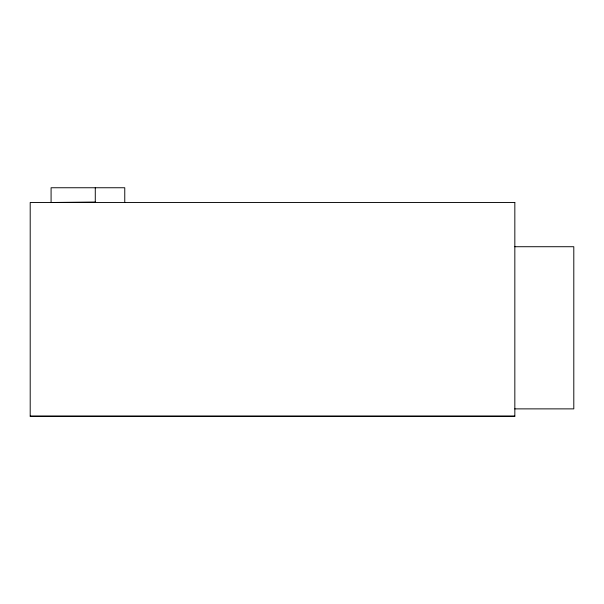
<?xml version="1.0" encoding="UTF-8"?>
<svg xmlns="http://www.w3.org/2000/svg" width="604" height="604" viewBox="0 0 604 604"><rect width="100%" height="100%" fill="white"/><g stroke="black" fill="none" stroke-linecap="round" stroke-linejoin="round"><path stroke-width="0.91" d="M95.206 202.03L51.083 202.491L51.083 187.753L124.764 187.753L124.764 202.491M514.834 246.719L573.8 246.719L573.8 408.878L514.834 408.878M30.2 416.179L514.834 416.179M95.281 187.753L95.281 202.491M514.834 202.506L30.2 202.491L30.2 416.247L514.834 416.247L514.834 202.491"/></g></svg>
